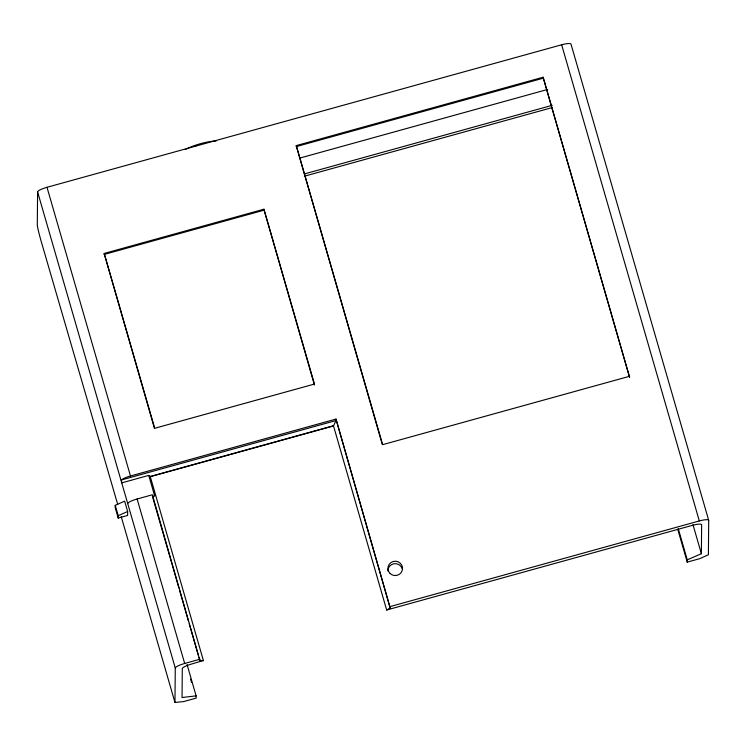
<?xml version="1.0" encoding="UTF-8"?>
<svg xmlns="http://www.w3.org/2000/svg" width="746" height="746" viewBox="0 0 746 746"><rect width="100%" height="100%" fill="white"/><g stroke="black" fill="none" stroke-linecap="round" stroke-linejoin="round"><path stroke-width="1.12" d="M677.862 529.669L687.243 562.12L699.664 558.679L708.402 554.763L708.7 520.326L571.016 44.163A9.763 1.902 -16.1 0 0 561.645 44.788L46.998 187.302A9.763 1.902 -16.1 0 0 37.589 191.881L37.3 224.854A14.65 0.83 74.5 0 0 41.263 241.62L117.7 504.399M154.403 428.157L104.179 253.454L263.907 209.225L314.458 384.05L154.73 428.279L104.179 253.454M115.238 505.331L115.22 507.709L118.213 518.06L127.613 515.458L127.641 511.495L124.647 501.144L115.238 505.331L118.232 515.682L118.213 518.06M187.059 664.527L196.114 695.859L196.095 698.135L183.675 701.576L174.965 702.48L175.273 668.052L37.589 191.881M196.114 695.859L182.043 697.529L182.294 668.575A9.763 1.902 -16.1 0 1 191.703 663.996L203.453 660.49L199.937 660.723L152.389 494.766L137.124 498.999A9.763 1.902 -16.1 0 0 127.715 503.578M314.448 385.039L263.907 209.225M382.325 444.541L296.246 145.61L543.116 77.239L629.577 377.271L543.116 77.239M203.453 660.742L150.244 476.47L148.734 475.398L121.729 482.876L121.384 479.976A9.763 1.902 -16.1 0 1 130.475 475.995L335.998 419.075L390.195 608.037L386.661 610.004L692.251 525.38A9.763 1.902 -16.1 0 1 701.632 524.755L701.38 553.718L687.262 559.845L687.243 562.12M390.195 608.037L335.998 419.075M118.232 515.682L127.641 511.495M296.237 146.598L543.107 78.237M299.855 158.068L547.75 89.417M304.387 173.939L552.208 105.317M304.368 176.215L552.189 107.592M104.179 254.442L263.897 210.213M121.384 479.976L335.989 420.558L333.453 425.975L150.244 476.713M150.244 476.47L333.453 425.733L386.661 610.004M629.587 376.282L382.651 444.663L296.246 145.61M175.273 668.052A9.763 1.902 -16.1 0 1 184.682 663.464L199.947 659.24M390.205 606.554L699.319 520.95A9.763 1.902 -16.1 0 1 708.7 520.326M152.38 496.249L154.72 496.099L148.734 475.398M561.645 44.788L699.319 520.95M692.978 524.662L701.38 553.718M678.207 528.513L687.262 559.845M152.706 497.368L178.909 587.997M179.553 590.235L188.617 621.567M189.26 623.805L198.315 655.128M198.968 657.366L199.937 660.723M190.594 679.112L191.563 682.469M46.998 187.302L130.475 475.995M137.124 498.999L184.682 663.464M121.253 516.717L174.965 702.48M185.306 149.582A19.527 3.805 -16.1 0 1 216.088 141.059M193.634 146.533A16.599 3.226 -16.1 0 1 196.571 145.489M387.892 570.96A7.32 7.171 0.5 0 1 391.464 564.703L393.217 563.967A7.32 7.171 0.5 0 1 400.322 565.72L401.507 567.193A7.32 7.171 0.5 0 1 402.262 568.909M390.13 573.525A7.32 7.171 0.5 0 0 402.336 570.149A7.32 7.171 0.5 0 0 393.245 561.486A7.32 7.171 0.5 0 0 390.13 573.525"/></g></svg>
